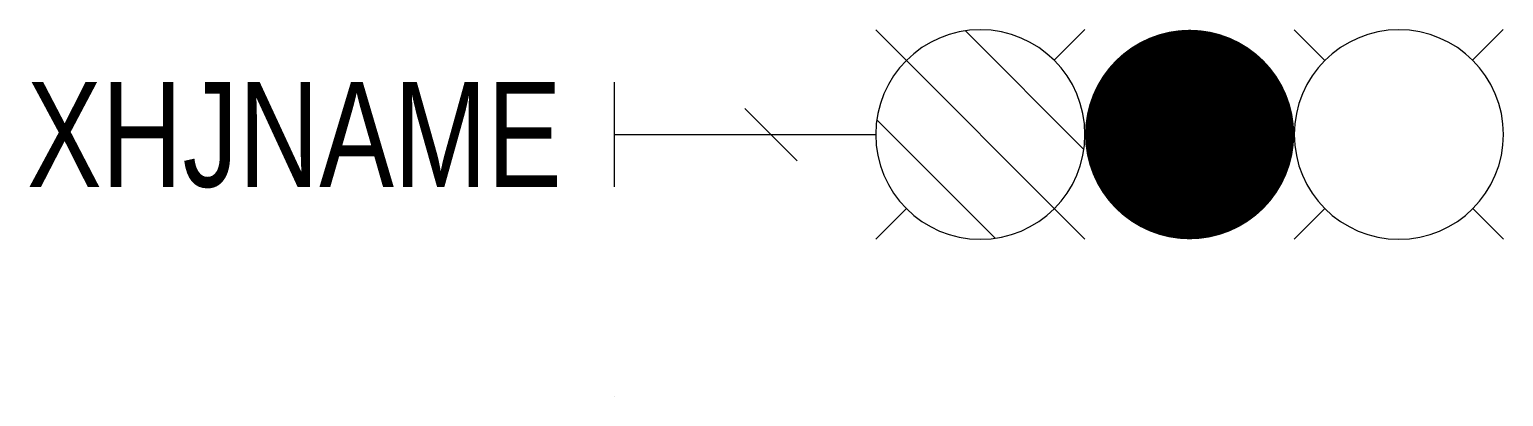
# Model space of a CAD drawing. Header units: millimetres. Extents: x -11.2 to 17, y 0 to 7.
import ezdxf
from ezdxf.enums import TextEntityAlignment as Align

# ---------------------------------------------------------------- set-up
doc = ezdxf.new("R2010")
doc.units = ezdxf.units.MM
doc.layers.get('0').update_dxf_attribs({"linetype": 'CONTINUOUS'})

msp = doc.modelspace()

# ---------------------------------------------------------------- linework, layer by layer
msp.add_line((0, 0.001), (0, -0.001))
at = {"color": 2}
msp.add_lwpolyline([(5, 5, 1), (9, 5, 1)], format="xyb", close=True, dxfattribs=at)
for points in [[(5.586, 6.414), (5, 7)], [(6.717, 6.98), (8.98, 4.717)], [(8.995, 7.005), (8.409, 6.419)], [(5.586, 6.414), (8.414, 3.586)], [(5.02, 5.283), (7.283, 3.02)], [(5.586, 3.586), (5, 3)], [(9, 3), (8.414, 3.586)]]:
    msp.add_lwpolyline(points, dxfattribs=at)
at = {"color": 1, "const_width": 2}
msp.add_lwpolyline([(12, 5, -1), (10, 5, -1)], format="xyb", close=True, dxfattribs=at)
at = {"color": 3}
msp.add_lwpolyline([(13, 5, 1), (17, 5, 1)], format="xyb", close=True, dxfattribs=at)
for points in [[(13.586, 6.414), (13, 7)], [(16.995, 7.005), (16.409, 6.419)], [(13.586, 3.586), (13, 3)], [(17, 3), (16.414, 3.586)]]:
    msp.add_lwpolyline(points, dxfattribs=at)
at = {"color": 7}
for points in [[(0, 6), (0, 4)], [(3.5, 4.5), (2.5, 5.5)], [(0, 5), (5, 5)]]:
    msp.add_lwpolyline(points, dxfattribs=at)

# ---------------------------------------------------------------- texts
at = {"width": 0.8}
msp.add_attdef('XHJNAME', text='X4', height=2, dxfattribs=at).set_placement((-1, 4), align=Align.RIGHT)

doc.saveas('drawing.dxf')
